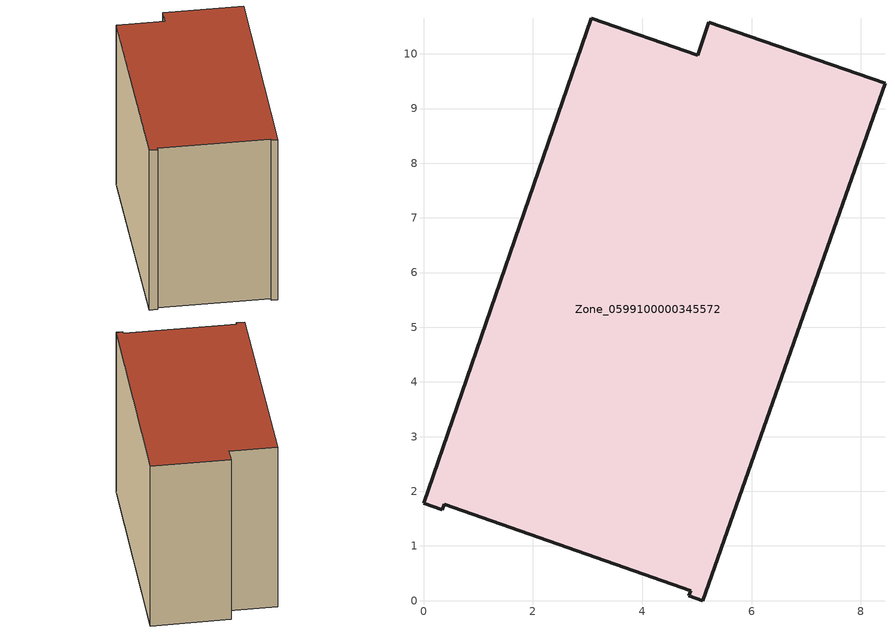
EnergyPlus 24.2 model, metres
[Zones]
Zone_0599100000345572
 floor ground (C_G): 4.85,0.09 4.89,0.18 0.38,1.76 0.35,1.66 0,1.78 3.07,10.65 5.01,9.98 5.22,10.58 8.44,9.46 5.11,0 z0
 wall outside (C_F): 5.11,0 8.44,9.46 5.22,10.58 5.01,9.98 3.07,10.65 0,1.78 0.35,1.66 0.38,1.76 4.89,0.18 4.85,0.09 5.11,0 z0:8.03
 roof outside (C_R): 4.89,0.18 4.85,0.09 5.11,0 8.44,9.46 5.22,10.58 5.01,9.98 3.07,10.65 0,1.78 0.35,1.66 0.38,1.76 z8.03
[BUILDING]
Pand.0599100000345572: North Axis=0; Terrain=City; Loads Convergence Tolerance Value=0.04; Temperature Convergence Tolerance Value=0.4; Solar Distribution=FullExterior; Maximum Number of Warmup Days=25; Minimum Number of Warmup Days=1
[Site:Location]
Rotterdam.The.Hague.AP_ZH_NLD Design_Conditions: Latitude=51.96; Longitude=4.45; Time Zone=1; Elevation=-4.5
[SITE:GROUNDTEMPERATURE:BUILDINGSURFACE]
18, 18, 18, 18, 18, 18, 18, 18, 18, 18, 18, 18
[MATERIAL] Thermal Absorptance=0.9; Solar Absorptance=0.7; Visible Absorptance=0.7
Name | Roughness | Thickness | Conductivity | Density | Specific Heat
G.TI.1992-2005 | MediumSmooth | 0.15 | 0.06 | 540 | 1210
F.TI.1992-2005 | Rough | 0.3 | 0.12 | 1920 | 840
R.TI.1992-2005 | MediumRough | 0.2 | 0.08 | 1500 | 1000
[CONSTRUCTION]
C_G: G.TI.1992-2005
C_F: F.TI.1992-2005
C_R: R.TI.1992-2005
[ZONE]
Zone_0599100000345572: Type=1; Multiplier=1; Ceiling Height=Autocalculate; Volume=Autocalculate; Floor Area=autocalculate; Part of Total Floor Area=Yes
[ZONEINFILTRATION:DESIGNFLOWRATE]
Infil_Zone_0599100000345572: Zone or ZoneList or Space or SpaceList=Zone_0599100000345572; Schedule=AlwaysOn; Design Flow Rate Calculation Method=Flow/Area; Flow Rate per Floor Area=0.0015; Constant Term Coefficient=1; Temperature Term Coefficient=0; Velocity Term Coefficient=0; Velocity Squared Term Coefficient=0
[HVACTEMPLATE:ZONE:IDEALLOADSAIRSYSTEM]
Zone_0599100000345572: Maximum Heating Supply Air Temperature=50; Minimum Cooling Supply Air Temperature=13; Maximum Heating Supply Air Humidity Ratio=0.0156; Minimum Cooling Supply Air Humidity Ratio=0.0077; Heating Limit=NoLimit; Cooling Limit=NoLimit; Dehumidification Control Type=ConstantSensibleHeatRatio; Cooling Sensible Heat Ratio=0.7; Dehumidification Setpoint=60; Humidification Control Type=None; Humidification Setpoint=30; Outdoor Air Method=None; Outdoor Air Flow Rate per Person=0.00944; Outdoor Air Flow Rate per Zone Floor Area=0; Outdoor Air Flow Rate per Zone=0; Demand Controlled Ventilation Type=None; Outdoor Air Economizer Type=NoEconomizer; Heat Recovery Type=None; Sensible Heat Recovery Effectiveness=0.7; Latent Heat Recovery Effectiveness=0.65
[ZONECONTROL:THERMOSTAT]
ThermostatControl_Zone_0599100000345572: Zone or ZoneList=Zone_0599100000345572; Control Type Schedule=DualSetpointControlType; Control 1=Thermostat_Zone_0599100000345572; Temperature Difference Between Cutout And Setpoint=0
[THERMOSTATSETPOINT:DUALSETPOINT]
Thermostat_Zone_0599100000345572: Heating Setpoint Temperature Schedule=HeatingSetpoint_Zone_0599100000345572; Cooling Setpoint Temperature Schedule=CoolingSetpoint_Zone_0599100000345572
[SCHEDULE:COMPACT]
HeatingSetpoint_Zone_0599100000345572: Through: 12/31, For: AllDays, Until: 24:00, 21
CoolingSetpoint_Zone_0599100000345572: Through: 12/31, For: AllDays, Until: 24:00, 24
DualSetpointControlType: Through: 12/31, For: AllDays, Until: 24:00, 4
AlwaysOn: Through: 12/31, For: AllDays, Until: 24:00, 1
